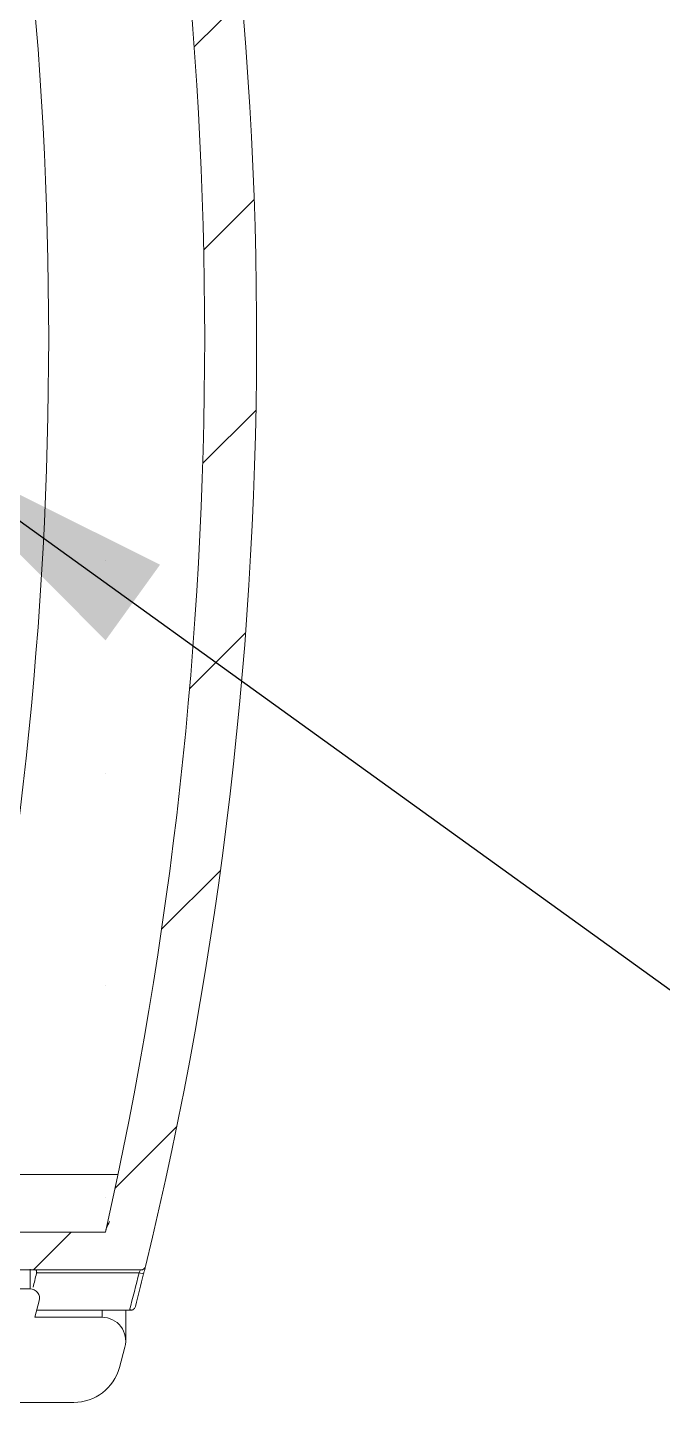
# Model space of a CAD drawing. Extents: x 14808 to 20058, y -13198 to -11680.
# Drawn here: x 15404.31 to 15411.03, y -12630.53 to -12616 of the extents above; entities that cross this region are included whole.
import ezdxf

# ---------------------------------------------------------------- set-up
doc = ezdxf.new("R2010")
doc.units = 0
doc.header["$LTSCALE"] = 7
doc.header["$MEASUREMENT"] = 0
doc.layers.get('0').update_dxf_attribs({"color": 2, "linetype": 'CONTINUOUS'})
doc.styles.add('GHS', font='romans', dxfattribs={"bigfont": 'ghs'})
doc.dimstyles.new('STANDARD$7', dxfattribs={"dimtxt": 3.5, "dimasz": 3, "dimexe": 1, "dimexo": 0.0625, "dimgap": 1, "dimtad": 1, "dimdec": 4, "dimzin": 0, "dimdsep": 46, "dimtxsty": 'GHS', "dimcen": 1, "dimclrt": 2, "dimadec": 0, "dimazin": 0, "dimtfac": 1, "dimtdec": 4, "dimtofl": 0, "dimtmove": 0, "dimatfit": 3, "dimfxl": 1, "dimtolj": 1, "dimtzin": 0, "dimarcsym": 0})
pattern_1 = [(45, (-201.2296, 37.0511), (-0.561266, 0.561266), [])]

# ---------------------------------------------------------------- blocks, each defined once
blk = doc.blocks.new('A$C3ED52FEC')
at = {"linetype": 'Continuous', "lineweight": 0}
h = blk.add_hatch(dxfattribs=at)
h.set_pattern_fill('ANSI31', color=2, scale=0.25, style=0)
h.set_pattern_definition(pattern_1)
edge = h.paths.add_edge_path(flags=0)
edge.add_arc((21.3954, 19), 20.7269, 346.34219, 346.82274, ccw=False)
edge.add_arc((41.5605, 14.1), 0.025, 166.34219, 270)
edge.add_line((41.5605, 14.075), (42.6097, 14.075))
edge.add_arc((42.6097, 14.1), 0.025, 270, 346.3241)
edge.add_arc((22.4723, 19), 20.75, 346.3241, 374.31696)
edge.add_arc((42.5537, 24.125), 0.025, 14.31696, 90)
edge.add_line((42.5537, 24.15), (42.0048, 24.15))
edge.add_arc((22.4723, 19), 20.2, 14.20271, 14.77065, ccw=False)
edge.add_arc((42.0306, 23.95), 0.025, -90, 14.20271, ccw=False)
edge.add_line((42.0306, 23.925), (41.5605, 23.925))
edge.add_arc((41.5605, 23.9), 0.025, 90, 193.65781)
edge.add_arc((21.3954, 19), 20.7269, 13.17726, 13.65781, ccw=False)
edge.add_line((41.5766, 23.725), (42.423, 23.725))
edge.add_arc((21.3954, 19), 21.5519, -12.66428, 12.66428, ccw=False)
edge.add_line((42.423, 14.275), (41.5766, 14.275))
h = blk.add_hatch(dxfattribs=at)
h.set_pattern_fill('ANSI31', color=2, scale=0.25, style=0)
h.set_pattern_definition(pattern_1)
edge = h.paths.add_edge_path(flags=0)
edge.add_line((42.4047, 13.825), (42.0499, 13.825))
edge.add_spline(control_points=[(42.0499, 13.825), (42.0576, 13.8541), (42.0652, 13.8833), (42.0728, 13.9124)], knot_values=[0.000272, 0.000272, 0.000272, 0.000272, 0.000629, 0.000629, 0.000629, 0.000629], weights=[1, 1, 1, 1], degree=3, periodic=0)
edge.add_arc((42.0244, 13.925), 0.05, 345.44924, 450)
edge.add_line((42.0244, 13.975), (36.6, 13.975))
edge.add_line((36.6, 13.975), (36.6, 13.375))
edge.add_line((36.6, 13.375), (42.2551, 13.375))
edge.add_arc((42.2551, 13.625), 0.25, 270, 344.79965)
edge.add_spline(control_points=[(42.4964, 13.5595), (42.5062, 13.5956), (42.5159, 13.6317), (42.5255, 13.6679)], knot_values=[0.000344, 0.000344, 0.000344, 0.000344, 0.000787, 0.000787, 0.000787, 0.000787], weights=[1, 1, 1, 1], degree=3, periodic=0)
edge.add_arc((42.4047, 13.7), 0.125, 345.10967, 450)
at = {"color": 7, "linetype": 'Continuous', "lineweight": 15}
for p, q in [((41.6454, 14.5795), (42.4891, 14.5795)), ((41.5766, 14.275), (42.423, 14.275)), ((41.5605, 14.075), (42.6097, 14.075)), ((42.058, 14.0563), (42.0599, 14.0637)), ((42.0587, 14.0607), (42.058, 14.0563)), ((42.6001, 14.0607), (42.0587, 14.0607)), ((42.6001, 14.0607), (42.6244, 14.0547)), ((36.6, 13.975), (42.0244, 13.975)), ((42.0499, 13.825), (42.0728, 13.9124)), ((42.0744, 13.925), (42.0744, 13.9362)), ((42.0499, 13.825), (42.4047, 13.825)), ((42.5503, 13.8619), (42.0596, 13.8619)), ((42.5297, 13.7), (42.5297, 13.8619)), ((42.5567, 13.862), (42.5503, 13.8619)), ((42.5576, 13.8658), (42.5567, 13.862)), ((42.4964, 13.5595), (42.5255, 13.6679)), ((36.6, 13.375), (42.2551, 13.375))]:
    blk.add_line(p, q, dxfattribs=at)
at = {"color": 8, "linetype": 'Continuous', "lineweight": 15}
for p, q in [((42.0244, 14.0788), (42.0244, 13.975)), ((42.4047, 13.8619), (42.4047, 13.825))]:
    blk.add_line(p, q, dxfattribs=at)
at = {"color": 7, "linetype": 'Continuous', "lineweight": 15}
for centre, radius, start, end in [((22.4723, 19), 20.75, 346.3241, 14.31696), ((21.3954, 19), 21.5519, 347.33572, 12.66428), ((21.3954, 19), 20.7269, 347.68567, 12.31433), ((22.4723, 19), 20.2, 345.62198, 345.83376), ((22.4723, 19), 20.725, 345.64573, 346.21217), ((22.4723, 19), 20.75, 345.72251, 346.21217), ((42.6097, 14.1), 0.025, 270, 346.3241), ((42.0244, 13.925), 0.05, 345.44924, 90), ((42.4047, 13.7), 0.125, 345.10967, 90), ((42.2551, 13.625), 0.25, 270, 344.79965)]:
    blk.add_arc(centre, radius, start, end, dxfattribs=at)
at = {"color": 8, "linetype": 'Continuous', "lineweight": 15}
for points, knots in [([(42.4439, 14.3313), (42.4382, 14.3191), (42.4313, 14.3042), (42.4263, 14.2905), (42.4253, 14.2881)], [0, 0, 0, 0, 0.819326, 1, 1, 1, 1]), ([(42.6001, 14.0607), (42.6014, 14.0633), (42.604, 14.0686), (42.6066, 14.074), (42.6076, 14.076), (42.6076, 14.076)], [0, 0, 0, 0, 0.488296, 0.986141, 1, 1, 1, 1])]:
    blk.add_open_spline(points, degree=3, knots=knots, dxfattribs=at)
at = {"color": 7, "linetype": 'Continuous', "lineweight": 15}
for points, knots in [([(42.0587, 14.0607), (42.0587, 14.0628), (42.0587, 14.067), (42.0571, 14.0721), (42.0554, 14.0742), (42.0548, 14.075)], [0, 0, 0, 0, 0.395254, 0.789261, 1, 1, 1, 1]), ([(42.6244, 14.0547), (42.6257, 14.06), (42.6284, 14.0709), (42.6318, 14.0849), (42.6333, 14.0913), (42.634, 14.0941)], [0, 0, 0, 0, 0.352456, 0.716812, 1, 1, 1, 1]), ([(42.5567, 13.862), (42.5592, 13.8623), (42.5649, 13.863), (42.5729, 13.8677), (42.5785, 13.8745), (42.5807, 13.8801), (42.5814, 13.8826), (42.5814, 13.8827)], [0, 0, 0, 0, 0.1883726, 0.4236357, 0.7592271, 0.9882122, 1, 1, 1, 1])]:
    blk.add_open_spline(points, degree=3, knots=knots, dxfattribs=at)

msp = doc.modelspace()

# ---------------------------------------------------------------- block references
at = {"xscale": 2, "yscale": 2, "zscale": 2}
msp.add_blockref('A$C3ED52FEC', (15320.29, -12657.283), dxfattribs=at)

# ---------------------------------------------------------------- leaders
msp.add_leader([(15402.991, -12620.324), (15416.473, -12630.041)], dimstyle='STANDARD$7', override={"dimtxt": 3, "dimexo": 0.3, "dimgap": 2, "dimtad": 0, "dimdec": 1, "dimzin": 8, "dimcen": 0, "dimclrd": 2, "dimclre": 2, "dimazin": 2, "dimtp": 0.1, "dimtfac": 0.5, "dimtdec": 1, "dimfxl": 2.5, "dimarcsym": 1})

doc.saveas('drawing.dxf')
